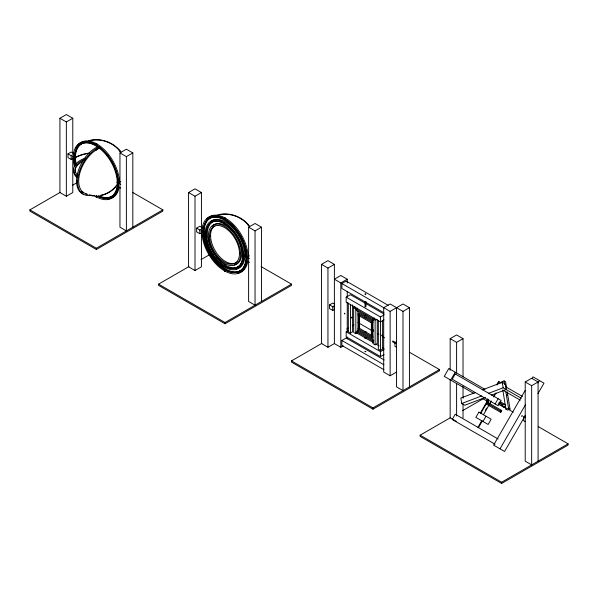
<?xml version="1.0" encoding="UTF-8"?>
<svg xmlns="http://www.w3.org/2000/svg" width="598" height="598" viewBox="0 0 598 598"><rect width="100%" height="100%" fill="white"/><g stroke="black" fill="none" stroke-linecap="round" stroke-linejoin="round"><path stroke-width="0.9" d="M521.792 416.193L522.061 415.73M73.973 157.678L73.285 157.625L73.375 156.923M73.846 157.319L73.322 157.364L73.973 156.728M73.943 157.58L73.442 157.7L73.711 157.027M75.154 158.022L74.66 158.433L74.675 157.805M75.505 158.081L74.81 158.522L75.086 157.685M75.348 158.134L74.967 158.425L74.855 158.007M74.593 157.775C76.096 156.564 75.737 159.569 75.378 158.291M117.903 182.958L117.238 183.003L117.328 182.3M117.686 182.831L117.402 182.203M117.933 183.055L117.387 182.898L117.903 182.241M117.657 182.861L117.529 182.644M118.703 183.444C117.948 184.371 119.555 181.605 119.174 183.272M118.681 183.728L118.583 183.302M201.877 231.762L202.416 230.88M202.595 231.852L201.96 231.927L202.049 231.336M202.221 231.546C202.602 232.398 201.616 231.807 202.595 231.142M204.195 232.241L203.35 232.719L203.335 232.076M203.612 232.525L203.298 232.166M204.157 232.353L203.462 232.794L203.641 231.927M203.701 232.443L203.514 232.286M203.828 232.256C204.449 230.656 204.606 233.923 203.918 232.57M205.817 233.713L205.114 233.698L205.592 233.728L205.286 232.629L204.77 233.317L205.308 233.168M210.19 236.09C211.386 234.737 209.233 237.907 209.898 235.477M209.92 236.083C210.421 236.128 211.221 236.621 210.481 236.098M210.548 235.821L210.541 235.978M240.119 253.522L239.424 253.5L239.701 252.685M240.149 253.619L239.536 253.081M244.717 255.974C243.692 257.26 243.991 254.187 244.859 255.593M244.627 256.116C243.64 255.63 245.636 255.51 244.014 255.765M244.537 255.316L244.231 255.892M246.496 257.282L245.823 257.095L246.369 256.258M246.182 256.923L246.369 257.215M77.359 181.403C78.039 182.846 75.341 180.94 77.045 181.03M76.537 181.351L76.836 180.865L77.277 181.239M77.381 181.486C76.694 181.755 75.834 182.061 76.656 181.71M95.994 143.879C95.575 144.14 97.579 142.9 95.815 144.163C97.422 144.686 96.786 143.849 96.555 143.782M96.689 144.462L96.076 144.23M96.966 196.443L96.233 197.011L96.151 196.286M96.188 196.51L96.898 196.436M225.319 218.606C226.089 218.778 224.123 217.111 224.803 218.778M225.476 223.996L224.594 224.078L225.558 223.921M225.087 265.243L224.527 265.392L225.424 265.475L225.439 264.996L224.841 265.108M225.207 265.833L225.424 265.467L224.429 265.519L225.371 265.886L225.476 265.071L225.027 265.699M506.925 394.747L507.126 395.285M507.209 395.241L507.007 394.725M73.427 157.476L73.584 157.042M117.455 182.285C117.215 180.985 116.446 183.765 117.716 181.979M205.42 233.482L205.495 233.13M244.732 256.138C245.942 254.972 244.238 257.693 244.754 255.443M246.555 256.52L246.04 257.133L246.555 257.237M209.592 236.038L209.778 235.605M210.429 235.784L210.287 236.113M239.506 252.431L239.424 253.141M246.07 256.176L245.524 256.863L246.07 256.647M247.116 257.701L247.34 257.222M77.284 181.74L76.821 181.022L76.821 181.5M96.076 196.211L96.114 196.735M225.207 217.971L225.319 218.502M225.558 223.674L224.579 224.048M224.736 265.303L224.706 265.781M225.468 265.4L224.781 265.273M203.813 232.45L203.978 232.121M204.082 232.301L203.955 232.659M205.278 233.003L205.6 232.876M209.831 236.053L210.227 235.507M243.924 255.735L244.126 255.361M244.141 255.862L244.462 255.368M247.273 257.499L247.266 258.089M118.501 183.265L118.845 182.801M117.455 182.584L117.933 182.106M202.154 231.486L202.625 231.007M203.223 232.106L203.888 231.643L203.619 232.084M244.709 256.026L245.023 255.66M118.853 183.302L119.062 182.921M210.07 235.634L209.584 236.128M246.137 256.811L246.585 256.385M247.288 257.454L247.871 257.043M450.698 380.089L455.242 372.21M480.403 413.001L487.863 400.069M496.729 384.716L498.597 381.487L499.038 381.741L497.177 384.97M480.844 413.255L488.775 399.516M485.322 410.452L486.72 408.03M490.121 402.85L491.025 401.273M493.754 396.549L494.666 394.972M483.438 414.75L491.369 401.011M493.701 396.975L496.034 392.931M477.944 427.331L481.734 420.768M478.467 427.637L482.257 421.074M482.96 421.478L485.995 416.223M495.099 403.971L498.134 398.724M502.604 405.242L503.09 404.652L502.716 405.309L498.65 402.962M504.084 407.417L504.847 406.102M505.669 405.698L504.533 407.672L498.059 403.934M525.119 390.494L493.582 445.121L504.563 451.46L525.433 415.311M532.078 378.444L533.005 376.837L543.986 383.176L537.953 393.619M500.018 448.829L525.522 404.652M538.043 382.959L539.433 380.552M203.357 232.039L203.739 231.964M73.442 156.975L73.838 156.594M74.698 157.61L74.728 157.723A30.625 17.686 0 0 1 89.334 153.058M334.559 307.895L334.058 307.835L334.581 307.275M116.849 184.879C113.044 190.194 107.199 194.036 100.763 195.24M115.87 186.621C112.073 191.196 106.668 194.432 100.823 195.539M205.204 233.31L205.264 233.661M209.853 235.515L210.66 235.762M244.201 255.413L244.642 255.443M247.423 257.14L247.811 257.185M225.416 270.812L224.676 270.872L225.424 270.67M225.424 270.924L224.728 270.849M225.424 271.171L224.624 271.171L224.803 270.318M225.521 270.991L225.162 271.044M365.871 315.236L365.146 315.296L365.251 314.884M246.309 257.133L245.823 257.05M224.736 223.301L224.594 223.667L225.162 223.503M373.436 330.567L373.466 329.819M96.555 149.56C94.693 149.253 97.975 149.59 96.555 148.895M74.929 158.261L74.503 158.141M72.784 158.186L72.784 192.534L66.348 196.249L59.92 192.534L59.92 118.254L66.348 114.547L72.784 118.254L72.784 153.537M59.92 118.254L66.348 121.97L72.784 118.254M73.591 158.044L71.177 159.442L67.963 157.58L67.963 153.865L71.177 152.012L73.591 153.402M67.963 153.865L71.177 155.727L73.591 154.329M119.959 152.924L126.387 156.631L126.387 230.91L119.959 227.203L119.959 152.924L126.387 149.208L132.823 152.924L132.823 227.203M132.412 192.294L162.843 209.868L162.843 211.109L96.368 249.486L29.9 211.109L29.9 209.868L60.331 192.294M72.343 185.365L77.149 182.584M126.387 156.631L132.823 152.924M120.759 188.064L118.352 186.673L118.352 182.958L120.759 181.568M201.436 232.458L201.436 266.813L195.008 270.528L188.572 266.813L188.572 192.534L195.008 188.819L201.436 192.534L201.436 227.816M29.9 209.868L96.368 248.245L162.843 209.868M188.572 192.534L195.008 196.249L201.436 192.534M202.244 232.323L199.829 233.713L196.615 231.86L196.615 228.144L199.829 226.291L202.244 227.681M196.615 228.144L199.829 230.006L202.244 228.608M261.476 227.195L255.047 230.91L255.047 305.189L248.611 301.474L248.611 227.195L255.047 223.488L261.476 227.195L261.476 301.474M261.064 266.573L291.495 284.147L291.495 285.381L225.027 323.757L158.552 285.381L158.552 284.147L188.983 266.573M200.995 259.637L209.808 254.554M249.418 262.343L247.004 260.952L247.004 257.237L249.418 255.847M334.379 343.566L327.951 347.281L321.515 343.566L321.515 264.376L327.951 260.661L334.379 264.376L334.379 343.588L340.815 347.296L343.222 345.906M158.552 284.147L225.027 322.524L291.495 284.147M321.515 264.376L327.951 268.083L334.379 264.376M347.244 279.214L340.815 275.499L334.379 279.214L340.815 282.921L347.244 279.214L347.244 282.944M383.961 312.784L341.884 288.498L341.884 283.542L346.175 281.067L388.252 305.361M334.379 309.54L332.772 310.467L329.558 308.613L329.558 304.898L332.772 303.044L334.379 303.971M384.051 319.855L380.478 321.918L346.175 302.11L346.175 297.161L350.458 294.687L383.968 314.032M329.558 304.898L332.772 306.759L334.379 305.825M357.253 332.854L355.825 333.684L353.68 332.443L353.68 307.686L355.107 306.856M353.68 307.686L355.825 308.919L357.253 308.097M374.587 318.517L373.511 319.138L373.511 320.371L356.356 310.467L356.356 309.233L357.432 308.613M358.501 315.109L359.039 314.802L359.039 329.042L359.577 328.728L359.577 315.109L358.501 315.109L358.501 328.728L359.039 329.042M409.6 352.334L439.448 369.564L439.448 370.805L372.973 409.182L291.495 362.134L291.495 360.9L321.926 343.327M346.758 328.997L348.357 328.07M352.357 325.761L353.964 324.834M384.051 354.517L380.478 356.58L346.175 336.779L346.175 331.823L348.32 330.589M374.408 318.001L372.973 318.824L372.973 343.588L375.118 344.822L377.263 343.588L377.263 319.743M348.32 303.044L348.32 331.823L350.458 333.064L352.603 331.823L352.603 304.898M358.501 328.728L359.577 328.728M371.904 321.918L372.973 321.298L359.039 313.255L357.963 313.875L371.904 321.918L371.904 336.465L371.365 336.158L371.365 322.539L372.442 322.539L372.442 336.158L371.904 336.465M356.356 309.233L375.118 320.065L376.553 319.235M346.175 297.161L380.478 316.97L384.051 314.907M341.884 283.542L390.128 311.401L402.992 303.986L409.428 307.701L409.428 386.899M356.356 332.75L356.356 331.516L357.432 330.896L373.802 340.352M372.442 322.539L371.365 322.539M383.961 369.736L341.884 345.442L341.884 340.494L346.175 338.012L384.2 359.974M372.973 322.539L371.904 323.159L357.963 315.109M396.564 307.686L396.564 386.899L402.992 390.606L402.992 311.416L409.428 307.701M371.365 336.158L372.442 336.158M371.904 336.779L372.973 336.158L359.039 328.108L357.963 328.728L371.904 336.779L371.904 338.012L372.973 337.392M378.34 320.371L378.34 349.157L380.478 350.391L382.623 349.157L382.623 320.371M396.564 347.296L394.957 346.369L394.957 342.654L396.564 341.727M346.175 331.823L380.478 351.631L384.051 349.568M450.167 370.326L450.167 338.647L456.603 334.94L463.031 338.647L463.031 376.852M402.992 311.416L390.128 303.971L383.699 307.686L383.699 372.061L390.128 375.768L396.564 372.061M450.167 338.647L456.603 342.362L463.031 338.647M291.495 360.9L372.973 407.941L439.448 369.564M538.252 426.606L568.1 443.843L568.1 445.076L501.632 483.453L420.147 436.413L420.147 435.172L450.578 417.606M462.59 410.669L483.416 398.649M486.623 403.007L487.691 402.387L501.632 410.437L501.632 411.671L500.556 412.291L486.623 404.248L486.623 403.007L500.556 411.05L501.632 410.437M487.153 399.374L487.153 403.007L488.23 403.007L488.23 399.374M487.153 403.007L488.23 403.007M538.08 381.98L531.652 385.695L531.652 464.885L525.216 461.17L525.216 381.98L531.652 378.265L538.08 381.98L538.08 461.17M525.216 421.575L523.609 420.648L523.609 416.933L525.216 416.006M420.147 435.172L501.632 482.22L568.1 443.843M521.957 416.275L522.211 415.834M96.659 144.23L96.801 143.946M96.076 149.777L96.824 149.47L96.076 149.425M96.51 149.724L96.973 149.507L96.712 148.939M96.076 195.965L95.979 196.54M96.151 196.039L96.046 196.705M224.803 218.322L224.422 218.584L224.841 218.883M224.803 223.271L224.429 223.824L225.027 224.011M225.371 223.794L225.207 223.839M224.728 270.49L224.841 271.036M501.498 381.883L504.084 380.904L505.602 381.778L506.641 388.154M475.515 392.467L460.841 398.029L461.731 403.493L464.766 405.242L485.471 397.393M482.414 389.851L502.26 382.324L505.288 384.073L506.177 389.537L491.511 395.099M461.731 403.493L481.577 395.966M488.476 393.349L503.142 387.788L521.277 398.253M505.938 409.211L508.532 408.225L510.042 409.099L507.455 410.086L505.938 409.211L502.828 390.083M96.592 144.253L96.248 144.372M96.129 143.954L96.114 144.492M96.465 149.485L96.801 148.977M225.087 264.996L224.429 265.273L224.841 265.833M88.661 140.687C100.427 137.405 113.867 142.167 120.983 152.094M88.736 140.978C100.389 137.727 113.695 142.451 120.736 152.273M217.313 214.966C229.079 211.685 242.519 216.446 249.635 226.373M224.781 265.026L225.476 265.101M219.645 214.704C230.753 212.656 242.788 217.351 249.388 226.552M225.117 223.757L224.728 223.809M201.87 231.673L202.259 231.927M92.503 195.479L94.379 195.673M92.466 195.778L94.364 195.98M225.147 223.405L224.467 223.615L224.706 223.936M89.379 194.911L91.554 195.337M89.304 195.202L91.509 195.636M90.903 195.24L92.944 195.546M90.851 195.539L92.914 195.845M96.51 149.47L96.749 149.866L95.994 149.866M96.076 196.824L96.495 196.862L95.979 196.787M87.951 194.5L85.424 193.505A25.774 14.883 -60 0 1 80.356 171.312A25.774 14.883 -60 0 1 100.225 147.975M85.305 193.782L86.523 194.313M525.216 381.98L531.652 385.695M248.611 227.195L255.047 230.91M498.597 381.487L501.184 382.982M505.796 386.846L522.413 396.437M502.866 390.105L520.267 400.152M485.015 389.403L448.814 368.503L444.262 376.374L474.035 393.566M499.943 401.52L505.235 404.577M392.834 340.905L395.203 342.28M499.816 402.76L503.09 404.652M118.352 182.958L120.759 184.356M247.004 257.237L249.418 258.628M394.957 342.654L396.564 343.581M523.609 416.933L525.216 417.86M392.378 341.69L394.755 343.065M357.963 322.524L373.294 331.374M377.331 333.699L378.938 334.633M382.167 336.495L384.589 337.892M501.946 405.646L505.983 407.978M508.405 409.376L513.241 412.172M482.07 398.208L487.706 401.46M357.963 329.969L371.904 338.012M356.356 331.516L373.511 341.421L373.511 342.654M356.049 332.57L373.601 342.706M375.993 344.089L379.184 345.928M382.376 347.774L383.968 348.694M341.884 340.494L383.961 364.78M498.134 438.992L455.242 414.235L452.215 419.482L495.099 444.239M456.603 421.56L450.167 417.845L450.167 379.648M77.149 180.97L77.456 181.403M76.955 181.822L76.664 181.314M248.11 224.459L248.596 225.072M247.878 224.661L248.357 225.267M119.451 150.18L119.944 150.793M119.226 150.382L119.705 150.988M507.231 391.795L510.042 409.099M504.084 380.904L504.682 384.544M505.863 391.832L508.532 408.225M502.26 382.324L503.142 387.788M501.632 482.22L501.632 483.453M500.556 411.05L500.556 412.291M487.691 398.776L487.691 403.314M463.031 386.166L463.031 398.275M463.031 403.867L463.031 417.845M456.603 342.362L456.603 373.107M456.603 383.355L456.603 415.969M390.128 311.401L390.128 375.768M380.478 316.97L380.478 350.391M380.478 351.631L380.478 356.58M375.118 320.065L375.118 344.822M372.973 407.941L372.973 409.182M365.924 301.414L365.924 306.931M365.019 301.414L365.019 306.931M357.963 311.349L357.963 331.524M355.825 308.919L355.825 333.684M350.458 304.277L350.458 333.064M347.244 291.338L347.244 296.937M347.244 302.536L347.244 331.456M347.244 337.055L347.244 338.924M340.815 282.921L340.815 347.296M332.772 306.759L332.772 310.467M327.951 268.083L327.951 347.281M225.027 322.524L225.027 323.757M199.829 230.006L199.829 233.713M195.008 196.249L195.008 270.528M96.368 248.245L96.368 249.486M71.177 155.727L71.177 159.442M66.348 121.97L66.348 196.249M77.321 175.057A21.229 12.252 0 0 1 84.34 159.554M77.628 177.09A22.746 13.134 0 0 1 85.335 158.171M76.484 177.262A22.746 13.134 0 0 1 73.748 169.533M75.258 172.157A21.229 12.252 0 0 1 82.771 161.482M82.95 192.287A25.774 14.883 -60 0 1 81.687 191.397M82.793 192.549A26.08 15.055 -60 0 1 81.522 191.644M77.426 181.867A26.08 15.055 -60 0 1 77.396 180.611M83.668 194.283A27.291 15.757 -60 0 1 77.957 171.895A27.291 15.757 -60 0 1 97.571 146.764M89.805 195.404A27.291 15.757 -60 0 1 78.136 176.268A27.291 15.757 -60 0 1 98.64 147.385M74.518 166.648A31.844 18.381 60 0 1 91.397 142.526A31.844 18.381 60 0 1 118.292 181.747A31.844 18.381 60 0 1 94.484 195.755M75.221 165.489A30.326 17.506 60 0 1 91.666 143.886A30.326 17.506 60 0 1 117.141 180.095A30.326 17.506 60 0 1 96.48 195.703M119.047 187.473A31.844 18.381 60 0 1 107.917 198.992M75.976 148.304A31.844 18.381 60 0 1 101.122 146.861A31.844 18.381 60 0 1 119.421 182.958M113.553 195.18A30.326 17.506 60 0 1 98.834 195.733M76.29 164.876A30.326 17.506 60 0 1 81.747 143.699M75.58 164.315A30.326 17.506 60 0 1 92.227 143.587A30.326 17.506 60 0 1 117.597 179.011A30.326 17.506 60 0 1 98.296 196.039M74.929 157.894A30.326 17.506 0 0 1 89.401 153.23M75.55 165.13A30.625 17.686 60 0 1 91.733 143.169A30.625 17.686 60 0 1 117.776 178.817A30.625 17.686 60 0 1 98.319 196.301M212.103 226.306A22.746 13.134 60 0 1 236.935 237.675A22.746 13.134 60 0 1 234.364 264.862M237.212 261.894A21.229 12.259 60 0 1 215.512 251.31A21.229 12.259 60 0 1 214.944 225.857M203.582 232.166A30.326 17.506 0 0 1 205.592 231.105M203.365 232.046A30.625 17.686 0 0 1 205.398 230.97M210.578 221.544A27.291 15.757 60 0 1 239.888 237.585A27.291 15.757 60 0 1 236.12 268.988M240.815 264.563A25.774 14.883 60 0 1 214.069 253.941A25.774 14.883 60 0 1 212.671 221.918M214.069 221.267A25.774 14.883 60 0 1 215.586 220.864M247.699 261.752A31.844 18.381 60 0 1 237.877 273.114M206.714 219.13A31.844 18.381 60 0 1 231.987 223.032A31.844 18.381 60 0 1 248.073 257.237M242.205 269.459A30.326 17.506 60 0 1 210.399 252.991A30.326 17.506 60 0 1 212.043 217.216M72.463 156.803C73.285 157.588 73.091 155.203 72.47 156.766M201.115 231.082C201.93 231.875 201.728 229.497 201.122 231.045M344.351 313.778C345.225 314.503 344.911 312.201 344.358 313.741M351.213 317.74C352.035 318.562 351.788 316.058 351.213 317.74M381.875 335.441C382.698 336.233 382.488 333.811 381.883 335.403M365.019 294.037L365.924 294.067L365.027 294.014M365.019 317.56L365.924 317.59L365.019 317.56M365.019 331.673L365.924 331.703L365.019 331.673M365.019 338.109L365.924 338.139L365.019 338.109M365.019 351.602L365.924 351.631L365.027 351.579M455.242 373.967L452.215 379.214L498.134 405.728L501.161 400.473L455.242 373.967M478.886 412.127L475.851 417.374L488.132 424.468L491.167 419.213L478.886 412.127M225.207 218.636L225.147 218.644M209.801 239.94A21.229 12.259 60 0 0 234.506 263.546A21.229 12.259 60 0 0 229.161 231.082A21.229 12.259 60 0 0 209.801 239.94M208.605 238.617A22.746 13.134 60 0 0 234.625 265.123A22.746 13.134 60 0 0 230.23 230.828A22.746 13.134 60 0 0 208.605 238.617M206.489 237.787A25.774 14.883 60 0 0 235.978 267.829A25.774 14.883 60 0 0 231 228.959A25.774 14.883 60 0 0 206.489 237.787M206.28 237.705A26.08 15.055 60 0 0 236.113 268.098A26.08 15.055 60 0 0 231.075 228.772A26.08 15.055 60 0 0 206.28 237.705M203.851 236.225A30.326 17.506 60 0 0 238.542 271.574A30.326 17.506 60 0 0 232.682 225.842A30.326 17.506 60 0 0 203.851 236.225M203.641 236.143A30.625 17.686 60 0 0 238.677 271.843A30.625 17.686 60 0 0 232.757 225.655A30.625 17.686 60 0 0 203.641 236.143M205.428 237.369A27.291 15.757 60 0 0 236.651 269.182A27.291 15.757 60 0 0 231.381 228.025A27.291 15.757 60 0 0 205.428 237.369M202.259 236.12A31.844 18.381 60 0 0 238.677 273.234A31.844 18.381 60 0 0 232.532 225.222A31.844 18.381 60 0 0 202.259 236.12M203.313 236.539A30.326 17.506 60 0 0 238.004 271.881A30.326 17.506 60 0 0 232.144 226.156A30.326 17.506 60 0 0 203.313 236.539"/></g></svg>
